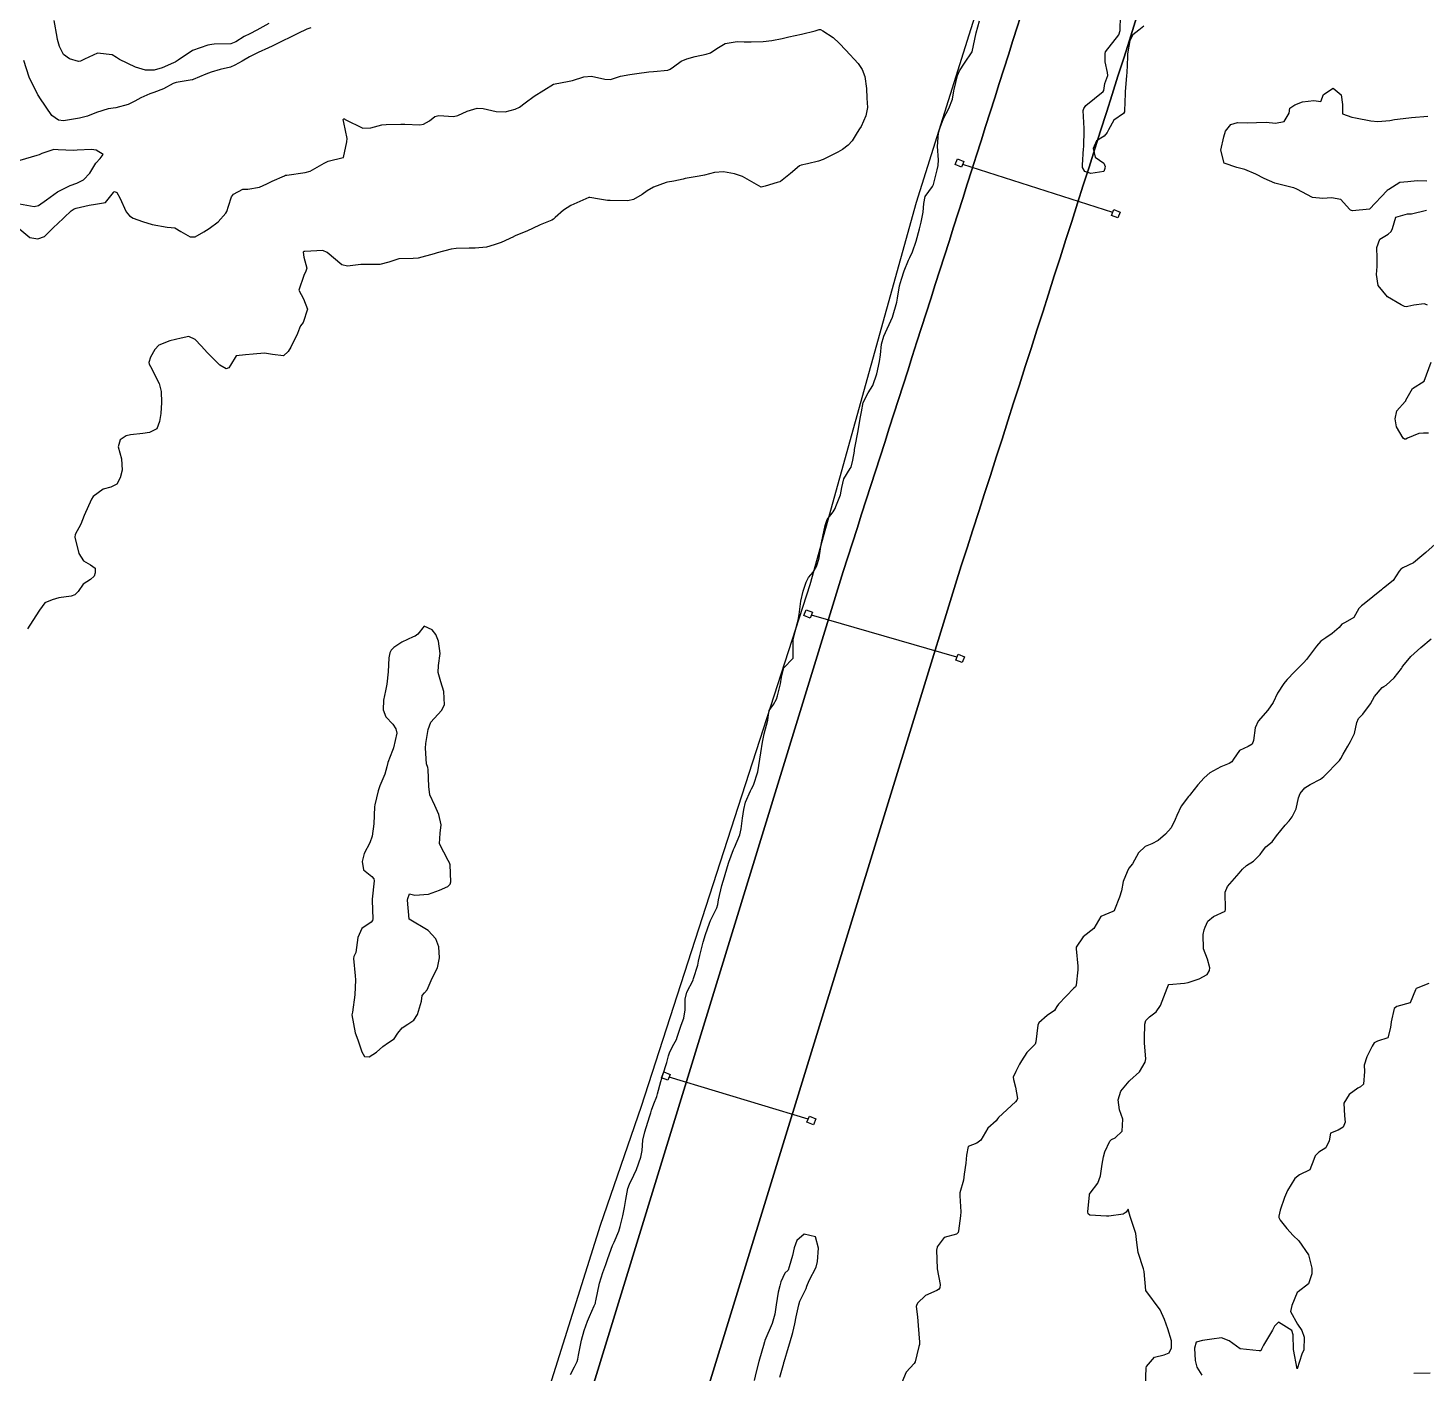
# Model space of a CAD drawing. Header units: metres. Extents: x 318500 to 325275, y 7408834 to 7428799.
# Drawn here: x 321824.4 to 321971.5, y 7416785.5 to 7416927 of the extents above; entities that cross this region are included whole.
import ezdxf

# ---------------------------------------------------------------- set-up
doc = ezdxf.new("R2010")
doc.units = ezdxf.units.M
doc.header["$MEASUREMENT"] = 0
for name, color, linetype in [('Curvas de Nivel 1m', 11, 'Continuous'), ('Divisas', 45, 'Continuous'), ('Linha Férrea', 20, 'Continuous'), ('Pórticos', 45, 'Continuous')]:
    doc.layers.add(name, color=color, linetype=linetype)

msp = doc.modelspace()

# ---------------------------------------------------------------- linework, layer by layer
at = {"layer": 'Curvas de Nivel 1m', "flags": 128}
for points, elevation in [([(321849.76, 7416927.43), (321848.48, 7416926.72), (321847.74, 7416926.34), (321847.16, 7416926.05), (321846.26, 7416925.48), (321845.73, 7416925.3), (321844, 7416925.24), (321843.73, 7416925.21), (321843.34, 7416925.13), (321841.72, 7416924.6), (321840.2, 7416923.56), (321839.9, 7416923.37), (321839.71, 7416923.29), (321838.51, 7416922.77), (321837.69, 7416922.5), (321836.78, 7416922.51), (321835.7, 7416922.82), (321834.05, 7416923.64), (321833.84, 7416923.78), (321833.71, 7416923.86), (321833.25, 7416924.12), (321831.72, 7416924.3), (321830.34, 7416923.69), (321829.94, 7416923.46), (321829.71, 7416923.42), (321828.77, 7416923.71), (321828.16, 7416924.16), (321827.72, 7416924.99), (321827.52, 7416925.73), (321827.46, 7416926), (321827.16, 7416927.74)], 724), ([(321881.49, 7416785.36), (321881.89, 7416786.15), (321882.17, 7416786.71), (321882.24, 7416786.97), (321882.31, 7416787.38), (321882.65, 7416788.97), (321882.92, 7416789.98), (321883.27, 7416790.96), (321883.47, 7416791.44), (321883.97, 7416792.58), (321884.09, 7416792.84), (321884.11, 7416792.95), (321884.13, 7416793.1), (321884.54, 7416794.94), (321884.89, 7416796.07), (321885.19, 7416796.93), (321885.41, 7416797.56), (321885.91, 7416798.92), (321886.06, 7416799.28), (321886.56, 7416800.43), (321886.71, 7416800.91), (321886.99, 7416802.02), (321887.16, 7416802.91), (321887.29, 7416803.74), (321887.52, 7416804.91), (321887.68, 7416805.37), (321888.15, 7416806.32), (321888.43, 7416806.9), (321888.88, 7416808.19), (321889, 7416808.89), (321889.1, 7416809.99), (321889.29, 7416810.88), (321889.79, 7416812.43), (321889.91, 7416812.87), (321889.98, 7416813.14), (321890.25, 7416813.82), (321890.56, 7416814.57), (321890.64, 7416814.86), (321890.98, 7416816.17), (321891.18, 7416816.86), (321891.61, 7416818.15), (321891.8, 7416818.85), (321891.91, 7416819.27), (321892.34, 7416820.09), (321892.61, 7416820.57), (321892.71, 7416820.84), (321893.13, 7416822.07), (321893.4, 7416822.83), (321893.53, 7416823.69), (321893.54, 7416824.83), (321893.7, 7416825.54), (321894.37, 7416826.82), (321894.39, 7416826.86), (321894.43, 7416826.99), (321894.87, 7416828.4), (321894.95, 7416828.81), (321895.07, 7416829.42), (321895.44, 7416830.81), (321895.69, 7416831.61), (321896.09, 7416832.8), (321896.2, 7416833.11), (321896.52, 7416833.74), (321896.88, 7416834.44), (321896.96, 7416834.78), (321897.04, 7416835.27), (321897.39, 7416836.78), (321897.66, 7416837.69), (321897.98, 7416838.77), (321898.12, 7416839.24), (321898.62, 7416840.55), (321898.68, 7416840.7), (321898.71, 7416840.76), (321899.3, 7416842.09), (321899.44, 7416842.75), (321899.57, 7416843.84), (321899.7, 7416844.75), (321899.9, 7416845.53), (321900.41, 7416846.74), (321900.51, 7416846.93), (321900.71, 7416847.33), (321901.18, 7416848.73), (321901.4, 7416850.07), (321901.48, 7416850.73), (321901.66, 7416851.84), (321901.86, 7416852.72), (321902.23, 7416854.15), (321902.3, 7416854.72), (321902.37, 7416855.16), (321902.82, 7416855.8), (321903.16, 7416856.38), (321903.25, 7416856.71), (321903.56, 7416857.99), (321903.67, 7416858.7), (321903.9, 7416859.67), (321904.88, 7416860.64), (321904.9, 7416860.69), (321904.91, 7416862.69), (321905.33, 7416864.29), (321905.41, 7416864.68), (321905.52, 7416865.26), (321905.7, 7416866.68), (321905.94, 7416867.71), (321906.27, 7416868.67), (321906.5, 7416869.17), (321907.01, 7416869.73), (321907.36, 7416870.31), (321907.47, 7416870.65), (321907.62, 7416871.24), (321907.86, 7416872.65), (321908.06, 7416873.64), (321908.27, 7416874.64), (321908.46, 7416875.25), (321909.09, 7416876.06), (321909.31, 7416876.41), (321909.4, 7416876.63), (321909.86, 7416877.87), (321910.01, 7416878.62), (321910.23, 7416879.53), (321910.91, 7416880.61), (321911, 7416880.77), (321911.16, 7416881.49), (321911.34, 7416882.45), (321911.35, 7416882.61), (321911.38, 7416882.8), (321911.72, 7416884.6), (321911.95, 7416885.87), (321912.07, 7416886.6), (321912.26, 7416887.58), (321912.79, 7416888.59), (321913.27, 7416889.36), (321913.71, 7416890.57), (321913.99, 7416891.88), (321914.08, 7416892.57), (321914.18, 7416893.71), (321914.42, 7416894.56), (321915.36, 7416896.55), (321915.8, 7416898.12), (321915.88, 7416898.55), (321916.1, 7416899.85), (321916.28, 7416900.54), (321916.56, 7416901.4), (321917.02, 7416902.53), (321917.16, 7416902.82), (321917.45, 7416903.42), (321917.84, 7416904.52), (321918.19, 7416905.82), (321918.36, 7416906.52), (321918.56, 7416907.57), (321918.64, 7416908.51), (321918.8, 7416909.24), (321919.55, 7416910.27), (321919.64, 7416910.41), (321919.67, 7416910.5), (321920.04, 7416912.03), (321920.14, 7416912.49), (321920.18, 7416913.09), (321920.09, 7416914.49), (321920.19, 7416915.92), (321920.35, 7416916.49), (321920.7, 7416917.43), (321921.28, 7416918.48), (321921.67, 7416919.45), (321921.81, 7416920.33), (321921.84, 7416920.47), (321922.19, 7416921.97), (321922.41, 7416922.46), (321922.91, 7416923.27), (321923.74, 7416924.45), (321924.15, 7416926.44), (321924.51, 7416927.71)], 723), ([(321941.77, 7416927.13), (321941.26, 7416926.73), (321940.62, 7416926.22), (321940.32, 7416925.65), (321940.07, 7416924.23), (321940.05, 7416923.91), (321939.98, 7416922.23), (321939.96, 7416921.97), (321939.83, 7416920.23), (321939.83, 7416920.08), (321939.76, 7416918.23), (321939.75, 7416918.14), (321939.66, 7416917.96), (321938.64, 7416917.25), (321938.08, 7416916.25), (321937.93, 7416915.95), (321937.62, 7416915.59), (321936.79, 7416915.09), (321936.46, 7416914.28), (321936.67, 7416913.36), (321937.58, 7416912.74), (321937.71, 7416912.39), (321937.69, 7416912.26), (321937.67, 7416912.16), (321937.57, 7416911.87), (321936.21, 7416911.64), (321935.57, 7416911.87), (321935.34, 7416912.29), (321935.35, 7416912.53), (321935.45, 7416914.29), (321935.46, 7416914.43), (321935.52, 7416916.29), (321935.52, 7416916.4), (321935.42, 7416918.29), (321935.46, 7416918.5), (321935.67, 7416918.81), (321937.51, 7416920.26), (321937.57, 7416920.37), (321937.69, 7416921.11), (321938, 7416921.96), (321937.96, 7416922.26), (321937.73, 7416923.4), (321937.71, 7416924.26), (321937.74, 7416924.43), (321939.16, 7416926.24), (321939.31, 7416926.69), (321939.33, 7416928.24)], 724), ([(321823.54, 7416905.78), (321824.6, 7416904.91), (321825.46, 7416904.78), (321826.16, 7416905.04), (321826.84, 7416905.74), (321827.17, 7416906.04), (321827.48, 7416906.31), (321828.94, 7416907.71), (321829.27, 7416907.93), (321829.49, 7416908.01), (321830.85, 7416908.33), (321831.5, 7416908.41), (321832.57, 7416908.6), (321833.39, 7416909.65), (321833.45, 7416909.72), (321833.52, 7416909.75), (321833.77, 7416909.65), (321834.08, 7416909.08), (321834.72, 7416907.63), (321835.07, 7416907.21), (321835.48, 7416906.97), (321836.46, 7416906.59), (321837.48, 7416906.3), (321839.06, 7416905.99), (321839.47, 7416905.98), (321839.86, 7416905.95), (321840.5, 7416905.55), (321841.46, 7416904.99), (321842.01, 7416904.99), (321842.9, 7416905.52), (321843.47, 7416905.85), (321844.43, 7416906.55), (321845.23, 7416907.49), (321845.31, 7416907.67), (321845.5, 7416908.21), (321845.81, 7416909.19), (321846.01, 7416909.48), (321847.01, 7416909.99), (321847.53, 7416910.02), (321848.76, 7416910.22), (321849.54, 7416910.58), (321850.11, 7416910.86), (321851.38, 7416911.41), (321851.5, 7416911.47), (321851.55, 7416911.48), (321851.62, 7416911.48), (321853.55, 7416911.74), (321854.1, 7416911.91), (321855.56, 7416912.75), (321855.97, 7416912.94), (321857.57, 7416913.32), (321857.59, 7416913.33), (321857.94, 7416914.98), (321858, 7416915.32), (321857.63, 7416917.03), (321857.56, 7416917.33), (321857.59, 7416917.37), (321857.63, 7416917.39), (321857.69, 7416917.39), (321857.78, 7416917.33), (321859.62, 7416916.41), (321860.46, 7416916.45), (321861.62, 7416916.78), (321862.07, 7416916.82), (321863.62, 7416916.84), (321864.04, 7416916.83), (321865.62, 7416916.78), (321866, 7416916.84), (321866.66, 7416917.2), (321867.2, 7416917.63), (321867.64, 7416917.75), (321869.16, 7416917.65), (321869.64, 7416917.74), (321870.61, 7416918.19), (321871.65, 7416918.51), (321872.3, 7416918.48), (321873.65, 7416918.18), (321874.62, 7416918.13), (321875.65, 7416918.41), (321876.12, 7416918.61), (321876.72, 7416919.07), (321877.67, 7416919.78), (321879.68, 7416921.03), (321881.33, 7416921.37), (321881.69, 7416921.44), (321882.88, 7416921.8), (321883.69, 7416921.88), (321885.08, 7416921.57), (321885.69, 7416921.55), (321886.75, 7416921.88), (321887.7, 7416922.07), (321888.44, 7416922.17), (321889.7, 7416922.34), (321890.21, 7416922.38), (321891.7, 7416922.5), (321891.97, 7416922.61), (321892.3, 7416922.86), (321893.1, 7416923.47), (321893.72, 7416923.71), (321894.59, 7416923.97), (321895.73, 7416924.2), (321896.2, 7416924.35), (321896.86, 7416924.8), (321897.75, 7416925.32), (321899, 7416925.52), (321899.75, 7416925.51), (321900.49, 7416925.5), (321901.75, 7416925.52), (321902.64, 7416925.62), (321903.75, 7416925.85), (321904.45, 7416926.01), (321905.76, 7416926.31), (321907.21, 7416926.67), (321907.63, 7416926.79), (321907.76, 7416926.78), (321908.03, 7416926.66), (321909.09, 7416925.97), (321909.75, 7416925.37), (321910.44, 7416924.62), (321911.72, 7416923.21), (321912.15, 7416922.6), (321912.45, 7416921.85), (321912.6, 7416920.6), (321912.64, 7416919.56), (321912.73, 7416918.59), (321912.54, 7416917.7), (321912.04, 7416916.6), (321911.88, 7416916.36), (321911.62, 7416915.96), (321911.12, 7416915.1), (321910.7, 7416914.62), (321910.07, 7416914.16), (321909.59, 7416913.89), (321908.06, 7416913.13), (321907.58, 7416912.94), (321906.4, 7416912.68), (321905.73, 7416912.54), (321905.58, 7416912.47), (321904.61, 7416911.66), (321903.55, 7416910.81), (321903.49, 7416910.77), (321903.23, 7416910.71), (321901.97, 7416910.31), (321901.54, 7416910.23), (321900.54, 7416910.76), (321899.56, 7416911.35), (321898.71, 7416911.63), (321897.57, 7416911.84), (321896.62, 7416911.75), (321895.56, 7416911.47), (321895.01, 7416911.38), (321893.55, 7416911.12), (321893.34, 7416911.07), (321892.33, 7416910.86), (321891.69, 7416910.73), (321891.55, 7416910.69), (321890.2, 7416910.23), (321889.53, 7416909.82), (321889.01, 7416909.43), (321888.1, 7416908.92), (321887.52, 7416908.78), (321885.66, 7416908.81), (321885.52, 7416908.81), (321885.38, 7416908.81), (321884.53, 7416908.96), (321883.52, 7416909.13), (321883.4, 7416909.11), (321883.1, 7416908.99), (321881.51, 7416908.29), (321880.73, 7416907.8), (321879.87, 7416907.03), (321879.68, 7416906.84), (321879.5, 7416906.74), (321878.28, 7416906.26), (321877.48, 7416905.88), (321876.94, 7416905.61), (321875.65, 7416905.09), (321875.53, 7416905.03), (321875.47, 7416905), (321874.17, 7416904.39), (321873.46, 7416904.15), (321872.65, 7416903.92), (321871.45, 7416903.8), (321870.81, 7416903.79), (321869.45, 7416903.75), (321868.93, 7416903.7), (321867.44, 7416903.3), (321867.36, 7416903.27), (321867.13, 7416903.19), (321865.44, 7416902.74), (321864.93, 7416902.72), (321863.43, 7416902.68), (321862.35, 7416902.34), (321861.43, 7416902.07), (321860.21, 7416902.07), (321859.42, 7416902.09), (321858.01, 7416901.91), (321857.42, 7416902.06), (321855.88, 7416903.35), (321855.44, 7416903.57), (321853.52, 7416903.46), (321853.44, 7416903.44), (321853.37, 7416903.38), (321853.43, 7416902.86), (321853.74, 7416901.7), (321853.65, 7416901.38), (321853.41, 7416900.93), (321852.89, 7416899.39), (321853.38, 7416898.47), (321853.8, 7416897.37), (321853.34, 7416895.99), (321853.08, 7416895.63), (321852.96, 7416895.39), (321852.76, 7416894.82), (321852.05, 7416893.4), (321851.79, 7416892.92), (321851.3, 7416892.49), (321850.12, 7416892.6), (321849.3, 7416892.76), (321848.11, 7416892.64), (321847.3, 7416892.57), (321846.29, 7416892.48), (321845.71, 7416891.48), (321845.54, 7416891.21), (321845.27, 7416891.11), (321844.6, 7416891.49), (321843.3, 7416892.79), (321842.62, 7416893.52), (321841.98, 7416894.2), (321841.32, 7416894.51), (321840.53, 7416894.34), (321839.32, 7416894.07), (321838.17, 7416893.58), (321837.74, 7416893.15), (321837.29, 7416892.33), (321837.11, 7416891.76), (321837.15, 7416891.59), (321837.28, 7416891.36), (321838.2, 7416889.58), (321838.41, 7416888.74), (321838.45, 7416887.57), (321838.38, 7416886.4), (321838.25, 7416885.57), (321837.97, 7416884.8), (321837.18, 7416884.4), (321836.48, 7416884.3), (321835.18, 7416884.17), (321834.75, 7416884.05), (321834.1, 7416883.63), (321833.91, 7416882.89), (321834.24, 7416881.63), (321834.32, 7416880.44), (321834.12, 7416879.63), (321833.77, 7416878.97), (321833.11, 7416878.66), (321832.31, 7416878.45), (321831.28, 7416877.67), (321831.09, 7416877.39), (321830.31, 7416875.68), (321829.95, 7416874.79), (321829.36, 7416873.7), (321829.32, 7416873.41), (321829.77, 7416871.69), (321830.24, 7416870.92), (321831, 7416870.51), (321831.47, 7416870.14), (321831.47, 7416869.66), (321831.36, 7416869.29), (321830.98, 7416868.94), (321830.2, 7416868.45), (321829.67, 7416867.69), (321829.32, 7416867.33), (321828.95, 7416867.21), (321827.65, 7416867.01), (321826.95, 7416866.82), (321826.17, 7416866.5), (321825.63, 7416865.74), (321824.92, 7416864.63), (321824.34, 7416863.76)], 723), ([(321854.15, 7416926.98), (321853.75, 7416926.84), (321852.78, 7416926.36), (321851.74, 7416925.85), (321851.43, 7416925.71), (321850.85, 7416925.42), (321850.11, 7416925.04), (321849.72, 7416924.86), (321848.63, 7416924.36), (321847.71, 7416923.91), (321846.93, 7416923.47), (321846.16, 7416923.03), (321845.7, 7416922.85), (321844.62, 7416922.58), (321843.69, 7416922.31), (321843.1, 7416922.1), (321841.8, 7416921.54), (321841.71, 7416921.51), (321841.68, 7416921.5), (321840.01, 7416921.23), (321839.67, 7416921.11), (321838.67, 7416920.57), (321837.66, 7416920.18), (321837.21, 7416920.04), (321836.27, 7416919.61), (321835.65, 7416919.27), (321834.93, 7416918.91), (321833.64, 7416918.55), (321832.84, 7416918.45), (321831.63, 7416918.08), (321830.66, 7416917.68), (321829.84, 7416917.48), (321829.63, 7416917.44), (321828.14, 7416917.2), (321827.62, 7416917.27), (321826.93, 7416917.74), (321825.65, 7416919.6), (321825.6, 7416919.7), (321825.57, 7416919.75), (321825.46, 7416919.94), (321824.52, 7416921.77), (321823.96, 7416923.53)], 723), ([(321971.57, 7416910.83), (321970.52, 7416910.88), (321969.56, 7416910.78), (321968.72, 7416910.69), (321967.55, 7416909.98), (321967.48, 7416909.93), (321967.39, 7416909.86), (321965.53, 7416907.89), (321963.72, 7416907.72), (321963.53, 7416907.78), (321963.43, 7416907.91), (321962.51, 7416908.9), (321961.54, 7416909.1), (321960.6, 7416909.01), (321959.54, 7416909.14), (321957.89, 7416909.99), (321957.55, 7416910.13), (321957.38, 7416910.17), (321955.56, 7416910.65), (321954.46, 7416911.14), (321953.57, 7416911.57), (321952.4, 7416912.06), (321951.58, 7416912.28), (321950.25, 7416912.75), (321949.89, 7416914.1), (321950.19, 7416915.52), (321950.37, 7416916.09), (321950.92, 7416916.8), (321951.64, 7416917), (321952.71, 7416916.99), (321953.64, 7416917.03), (321954.64, 7416917.04), (321955.64, 7416916.96), (321956.53, 7416917.13), (321957.09, 7416918.01), (321957.15, 7416918.52), (321957.67, 7416918.88), (321958.48, 7416919.19), (321959.68, 7416919.34), (321960.41, 7416919.22), (321960.69, 7416919.96), (321961.7, 7416920.61), (321962.54, 7416919.93), (321962.68, 7416918.92), (321962.67, 7416917.93), (321963.66, 7416917.59), (321964.05, 7416917.52), (321965.65, 7416917.2), (321966.41, 7416917.12), (321967.65, 7416917.24), (321968.17, 7416917.34), (321969.66, 7416917.52), (321969.95, 7416917.54), (321971.66, 7416917.68)], 724), ([(321823.5, 7416908.45), (321825.07, 7416908.19), (321825.5, 7416908.28), (321826.37, 7416908.88), (321827.52, 7416909.73), (321828.86, 7416910.38), (321829.53, 7416910.63), (321830.24, 7416910.99), (321830.93, 7416911.68), (321831.56, 7416912.72), (321832, 7416913.23), (321832.3, 7416913.66), (321831.58, 7416914.11), (321831.1, 7416914.16), (321829.58, 7416914.1), (321829.2, 7416914.08), (321827.58, 7416914.15), (321827.13, 7416914.18), (321825.87, 7416913.75), (321825.66, 7416913.66), (321825.57, 7416913.61), (321825.35, 7416913.54), (321823.56, 7416913.01)], 722), ([(321971.61, 7416897.81), (321971.39, 7416897.91), (321971.27, 7416897.93), (321970.17, 7416897.82), (321969.56, 7416897.66), (321969.39, 7416897.62), (321969.21, 7416897.66), (321968.86, 7416897.84), (321967.4, 7416898.69), (321966.42, 7416899.87), (321966.27, 7416901.04), (321966.34, 7416901.88), (321966.33, 7416902.75), (321966.3, 7416903.88), (321966.6, 7416904.76), (321967.49, 7416905.28), (321967.79, 7416905.56), (321967.94, 7416905.85), (321968.31, 7416907.05), (321969.52, 7416907.4), (321969.95, 7416907.4), (321971.53, 7416907.81)], 724), ([(321971.74, 7416884.33), (321971.22, 7416884.34), (321970.72, 7416884.31), (321969.52, 7416883.83), (321969.33, 7416883.71), (321969.21, 7416883.71), (321969.07, 7416883.83), (321968.38, 7416885), (321968.21, 7416885.85), (321968.4, 7416886.69), (321969.26, 7416887.66), (321969.34, 7416887.75), (321969.36, 7416887.83), (321970.05, 7416889.05), (321971.29, 7416889.81), (321972.02, 7416891.8)], 724), ([(321973.06, 7416873.24), (321971.44, 7416871.8), (321971.23, 7416871.62), (321971.04, 7416871.46), (321970.14, 7416870.72), (321969.03, 7416870.17), (321968.81, 7416870.05), (321968.65, 7416869.84), (321968.01, 7416868.84), (321966.99, 7416868.04), (321966.88, 7416867.97), (321966.77, 7416867.86), (321964.97, 7416866.38), (321964.68, 7416866.18), (321964.4, 7416865.9), (321963.89, 7416864.97), (321962.95, 7416864.42), (321962.62, 7416864.24), (321962.33, 7416863.92), (321961.6, 7416863.26), (321960.92, 7416862.81), (321960.4, 7416862.46), (321959.94, 7416861.95), (321958.9, 7416860.54), (321958.63, 7416860.24), (321958.38, 7416859.98), (321957.63, 7416859.23), (321956.87, 7416858.45), (321956.66, 7416858.2), (321956.51, 7416858), (321955.86, 7416856.99), (321955.39, 7416856.01), (321954.82, 7416855.21), (321953.8, 7416854.04), (321953.49, 7416853.35), (321953.33, 7416852.04), (321953.17, 7416851.64), (321952.77, 7416851.39), (321951.84, 7416850.98), (321951.23, 7416850.07), (321951.04, 7416849.78), (321950.75, 7416849.61), (321949.9, 7416849.24), (321948.74, 7416848.62), (321948.12, 7416848.11), (321947.47, 7416847.36), (321946.7, 7416846.39), (321946.58, 7416846.25), (321946.48, 7416846.13), (321945.71, 7416845.12), (321945.25, 7416844.14), (321945.09, 7416843.72), (321944.66, 7416842.85), (321944.08, 7416842.16), (321943.29, 7416841.52), (321942.63, 7416841.15), (321941.94, 7416840.88), (321941.22, 7416840.2), (321941.01, 7416839.81), (321940.6, 7416839.06), (321940.22, 7416838.59), (321940.04, 7416838.22), (321939.62, 7416837.18), (321939.43, 7416836.22), (321939.22, 7416835.56), (321938.71, 7416834.23), (321938.66, 7416834.11), (321938.54, 7416834.05), (321937.25, 7416833.53), (321936.51, 7416832.26), (321935.39, 7416831.39), (321934.67, 7416830.28), (321934.65, 7416830.11), (321934.84, 7416828.28), (321934.83, 7416827.9), (321934.66, 7416826.28), (321934.58, 7416826.12), (321934.43, 7416825.98), (321932.8, 7416824.3), (321932.65, 7416824.06), (321932.4, 7416823.64), (321931.62, 7416823.1), (321930.74, 7416822.33), (321930.64, 7416822.07), (321930.41, 7416820.34), (321930.35, 7416820.1), (321929.48, 7416819.2), (321928.92, 7416818.35), (321928.71, 7416817.97), (321928.31, 7416817.22), (321928.03, 7416816.63), (321928.06, 7416816.36), (321928.29, 7416815.55), (321928.48, 7416814.36), (321928.43, 7416814.19), (321928.27, 7416814.02), (321926.48, 7416812.39), (321926.38, 7416812.25), (321926.24, 7416812.02), (321925.38, 7416811.26), (321924.9, 7416810.41), (321924.63, 7416810), (321924.21, 7416809.67), (321923.29, 7416809.34), (321923.13, 7416808.43), (321923.05, 7416807.56), (321922.9, 7416806.43), (321922.8, 7416805.79), (321922.44, 7416804.44), (321922.42, 7416804.15), (321922.53, 7416802.44), (321922.51, 7416802.03), (321922.3, 7416800.44), (321922.25, 7416800.27), (321922.08, 7416800.09), (321920.78, 7416799.76), (321920.06, 7416798.79), (321920, 7416798.53), (321919.99, 7416798.47), (321920.03, 7416796.47), (321920.35, 7416794.8), (321920.31, 7416794.47), (321920.19, 7416794.29), (321920.01, 7416794.19), (321918.81, 7416793.67), (321917.99, 7416792.84), (321917.87, 7416792.61), (321917.85, 7416792.5), (321917.96, 7416791.41), (321918.06, 7416790.5), (321918.19, 7416788.75), (321918.17, 7416788.5), (321918.12, 7416788.3), (321917.91, 7416787.4), (321917.73, 7416786.67), (321917.61, 7416786.5), (321916.8, 7416785.59), (321916.33, 7416784.52)], 723), ([(321941.95, 7416784.18), (321942.04, 7416786.04), (321942.07, 7416786.18), (321942.92, 7416787.16), (321943.92, 7416787.43), (321944.44, 7416787.62), (321944.69, 7416788.14), (321944.7, 7416788.9), (321944.3, 7416790.14), (321943.97, 7416791.15), (321943.52, 7416792.16), (321942.01, 7416794.18), (321941.82, 7416796.18), (321941.74, 7416796.47), (321941.18, 7416798.19), (321941.04, 7416799.22), (321940.94, 7416800.19), (321940.34, 7416801.97), (321940.27, 7416802.2), (321940.12, 7416802.72), (321939.91, 7416802.41), (321939.61, 7416802.21), (321938.11, 7416802), (321937.86, 7416801.99), (321936.11, 7416802.12), (321935.92, 7416802.26), (321935.91, 7416802.46), (321936.07, 7416804.26), (321936.08, 7416804.32), (321936.14, 7416804.43), (321936.93, 7416805.48), (321937.22, 7416806.24), (321937.41, 7416807.47), (321937.55, 7416808.24), (321937.67, 7416808.77), (321938.21, 7416809.89), (321938.39, 7416810.05), (321938.77, 7416810.22), (321939.51, 7416810.93), (321939.56, 7416812.21), (321939.24, 7416813.19), (321939.07, 7416814.22), (321939.36, 7416815.13), (321940.23, 7416816.2), (321940.27, 7416816.24), (321940.3, 7416816.26), (321941.33, 7416817.18), (321941.93, 7416818.18), (321941.98, 7416818.54), (321941.86, 7416820.18), (321941.84, 7416820.7), (321941.89, 7416822.18), (321942, 7416822.57), (321942.39, 7416822.96), (321943.08, 7416823.49), (321943.55, 7416824.16), (321944.24, 7416825.96), (321944.3, 7416826.15), (321944.34, 7416826.25), (321944.43, 7416826.37), (321946.05, 7416826.51), (321946.44, 7416826.59), (321947.59, 7416826.97), (321948.45, 7416827.41), (321948.71, 7416827.84), (321948.74, 7416828.1), (321948.47, 7416829.02), (321948.07, 7416830.11), (321948.02, 7416831.62), (321948.13, 7416832.11), (321948.22, 7416832.4), (321948.52, 7416833.04), (321949.1, 7416833.52), (321950.35, 7416834.07), (321950.37, 7416834.25), (321950.34, 7416836.07), (321950.58, 7416836.66), (321951.82, 7416838.06), (321952.17, 7416838.48), (321952.6, 7416838.87), (321953.31, 7416839.34), (321954.01, 7416840.03), (321954.27, 7416840.39), (321954.63, 7416840.84), (321955.3, 7416841.35), (321955.74, 7416842), (321956.66, 7416843.13), (321957.07, 7416843.58), (321957.38, 7416843.98), (321957.82, 7416844.84), (321958.07, 7416845.98), (321958.23, 7416846.45), (321958.72, 7416847.05), (321959.28, 7416847.4), (321960.38, 7416847.95), (321960.73, 7416848.22), (321962.36, 7416849.92), (321962.52, 7416850.14), (321962.76, 7416850.57), (321963.24, 7416851.44), (321963.52, 7416851.9), (321963.94, 7416852.75), (321964.18, 7416853.9), (321964.37, 7416854.34), (321964.82, 7416854.78), (321965.62, 7416855.88), (321966.05, 7416856.66), (321966.86, 7416857.58), (321967.02, 7416857.69), (321967.29, 7416857.85), (321968.11, 7416858.6), (321968.89, 7416859.61), (321968.97, 7416859.75), (321969.02, 7416859.83), (321969.87, 7416860.85), (321970.91, 7416861.81), (321972, 7416862.71)], 723), ([(321971.75, 7416826.48), (321970.43, 7416825.94), (321970.38, 7416825.87), (321970.36, 7416825.81), (321969.79, 7416824.44), (321968.41, 7416824.05), (321968.12, 7416823.83), (321967.81, 7416822.42), (321967.72, 7416821.84), (321967.46, 7416820.74), (321966.36, 7416820.41), (321966, 7416820.22), (321965.79, 7416819.87), (321965.23, 7416818.77), (321964.96, 7416817.88), (321964.99, 7416817.21), (321964.9, 7416815.87), (321964.58, 7416815.59), (321964.29, 7416815.45), (321963.37, 7416814.8), (321962.84, 7416813.9), (321962.9, 7416812.54), (321962.97, 7416811.9), (321962.77, 7416811.37), (321962.24, 7416811.05), (321961.42, 7416810.74), (321961.29, 7416809.92), (321960.94, 7416809.2), (321960.2, 7416808.74), (321959.8, 7416808.34), (321959.66, 7416807.95), (321959.26, 7416806.87), (321958.17, 7416806.36), (321957.68, 7416805.97), (321956.89, 7416804.71), (321956.57, 7416803.98), (321956.12, 7416802.63), (321955.97, 7416801.99), (321955.98, 7416801.86), (321956.11, 7416801.58), (321956.81, 7416800.69), (321957.5, 7416799.97), (321958.08, 7416799.41), (321959.09, 7416797.95), (321959.45, 7416796.54), (321959.45, 7416795.95), (321959.09, 7416794.88), (321958.01, 7416794.03), (321957.91, 7416793.96), (321957.34, 7416792.62), (321957.22, 7416791.97), (321957.96, 7416790.63), (321958.4, 7416789.96), (321958.64, 7416789.26), (321958.6, 7416787.95), (321958.39, 7416787.49), (321957.9, 7416785.96), (321957.52, 7416787.97), (321957.5, 7416789.52), (321957.34, 7416789.97), (321955.96, 7416790.85), (321955.53, 7416790.42), (321955.32, 7416790), (321954.37, 7416788.45), (321954.17, 7416788.02), (321954.1, 7416787.84), (321953.93, 7416787.85), (321951.93, 7416788.04), (321950.77, 7416788.89), (321949.94, 7416789.2), (321948.93, 7416789.07), (321947.94, 7416788.92), (321947.29, 7416788.76), (321947.13, 7416788.11), (321947.19, 7416786.83), (321947.37, 7416786.11), (321947.89, 7416785.27)], 723), ([(321903.49, 7416785.07), (321903.9, 7416786.53), (321903.93, 7416786.65), (321903.94, 7416786.68), (321904.39, 7416788.21), (321904.53, 7416788.67), (321904.87, 7416789.75), (321905.07, 7416790.67), (321905.21, 7416791.42), (321905.5, 7416792.66), (321905.6, 7416793.05), (321906, 7416793.83), (321906.27, 7416794.39), (321906.35, 7416794.65), (321906.58, 7416795.22), (321907.3, 7416796.64), (321907.46, 7416797.22), (321907.55, 7416798.64), (321907.25, 7416799.81), (321906.07, 7416800.12), (321905.29, 7416799.44), (321905.01, 7416798.67), (321904.84, 7416797.88), (321904.47, 7416796.68), (321904.37, 7416796.33), (321904.02, 7416796), (321903.6, 7416795.09), (321903.49, 7416794.69), (321903.32, 7416794.01), (321903.11, 7416792.69), (321902.98, 7416791.68), (321902.68, 7416790.7), (321901.92, 7416788.93), (321901.87, 7416788.76), (321901.85, 7416788.71), (321901.83, 7416788.63), (321901.3, 7416786.72), (321900.99, 7416785.62), (321900.8, 7416784.73)], 723), ([(321970.2, 7416785.49), (321971.9, 7416785.54)], 723)]:
    msp.add_lwpolyline(points, dxfattribs=dict(at, elevation=elevation))
at = {"layer": 'Curvas de Nivel 1m', "elevation": 722, "flags": 128}
msp.add_lwpolyline([(321866.09, 7416864.04), (321865.41, 7416863.21), (321865.14, 7416862.98), (321864.91, 7416862.91), (321863.75, 7416862.38), (321862.89, 7416861.79), (321862.6, 7416861.53), (321862.47, 7416861.25), (321862.36, 7416860.73), (321862.3, 7416859.25), (321862.15, 7416857.94), (321862.01, 7416857.25), (321861.82, 7416856.25), (321861.78, 7416855.26), (321862.05, 7416854.5), (321862.78, 7416853.73), (321863.09, 7416853.24), (321863.2, 7416852.81), (321862.86, 7416851.24), (321862.83, 7416851.16), (321862.75, 7416850.98), (321862.26, 7416849.71), (321862.15, 7416849.25), (321861.94, 7416848.48), (321861.43, 7416847.26), (321861.23, 7416846.73), (321860.89, 7416845.27), (321860.87, 7416845.06), (321860.79, 7416843.27), (321860.63, 7416841.97), (321860.37, 7416841.27), (321859.76, 7416840.13), (321859.56, 7416839.29), (321859.7, 7416838.41), (321860.57, 7416837.71), (321860.79, 7416837.49), (321860.81, 7416837.27), (321860.62, 7416835.34), (321860.62, 7416835.27), (321860.63, 7416835.18), (321860.7, 7416833.27), (321860.66, 7416833.11), (321860.5, 7416832.93), (321859.54, 7416832.24), (321859.12, 7416831.29), (321858.89, 7416829.72), (321858.7, 7416829.3), (321858.65, 7416829.11), (321858.81, 7416827.29), (321858.85, 7416826.87), (321858.8, 7416825.29), (321858.56, 7416823.47), (321858.51, 7416823.3), (321858.49, 7416823.18), (321858.84, 7416821.29), (321859.09, 7416820.54), (321859.53, 7416819.28), (321859.82, 7416818.78), (321860.31, 7416818.74), (321861.08, 7416819.26), (321861.75, 7416819.83), (321862.34, 7416820.26), (321862.92, 7416820.65), (321863.32, 7416821.23), (321863.78, 7416821.8), (321864.36, 7416822.19), (321864.98, 7416822.6), (321865.38, 7416823.2), (321865.8, 7416824.6), (321865.87, 7416825.2), (321866.13, 7416825.47), (321866.41, 7416825.81), (321866.81, 7416826.79), (321867.01, 7416827.18), (321867.49, 7416828.13), (321867.69, 7416829.17), (321867.63, 7416830.33), (321867.3, 7416831.18), (321866.49, 7416832.03), (321864.51, 7416833.22), (321864.34, 7416835.22), (321864.36, 7416835.4), (321864.55, 7416835.91), (321865.09, 7416835.76), (321866.55, 7416835.86), (321867.68, 7416836.3), (321868.56, 7416836.66), (321868.81, 7416836.91), (321868.89, 7416837.16), (321868.82, 7416838.93), (321868.76, 7416839.16), (321868.59, 7416839.41), (321867.69, 7416841.17), (321867.75, 7416842.29), (321867.87, 7416843.17), (321867.61, 7416844.23), (321867.19, 7416845.18), (321866.69, 7416846.31), (321866.57, 7416847.19), (321866.5, 7416848.97), (321866.46, 7416849.19), (321866.34, 7416849.58), (321866.21, 7416851.2), (321866.27, 7416851.69), (321866.51, 7416853.19), (321866.79, 7416853.96), (321867.92, 7416855.17), (321868.22, 7416855.76), (321868.14, 7416857.17), (321867.83, 7416858.19), (321867.55, 7416859.18), (321867.6, 7416859.91), (321867.76, 7416861.18), (321867.6, 7416862.48), (321867.32, 7416863.18), (321866.92, 7416863.66)], close=True, dxfattribs=at)
at = {"layer": 'Divisas'}
msp.add_lwpolyline([(321770.95, 7416427.84), (321798.45, 7416516.73), (321803.52, 7416534.19), (321809.58, 7416554.87), (321813.92, 7416568.26), (321818.65, 7416582.29), (321825.15, 7416615.75), (321855.41, 7416708.22), (321884.63, 7416801.06), (321888.94, 7416813.56), (321906.69, 7416868.42), (321917.88, 7416908.63), (321926.39, 7416935.72)], dxfattribs=at)
at = {"layer": 'Linha Férrea'}
for points in [[(322233.98, 7417737.99, -0.002223), (322154.87, 7417593.01), (322102.88, 7417500.14, 0.00265), (322097.4, 7417490.35, 0.027781), (322044.11, 7417386.34, 0.035735), (322015.66, 7417306.72, 0.016271), (322001.83, 7417250.43, 0.006444), (321990.25, 7417191.8, 0.008188), (321970.29, 7417080.67, -0.005901), (321965.68, 7417056.14, -0.019111), (321940.9, 7416966.47, -0.001899), (321910.16, 7416869.78), (321854.13, 7416687.43), (321842.52, 7416650.59), (321798.98, 7416497.54), (321750.6, 7416346.47)], [(321750.6, 7416346.47), (321798.98, 7416497.54), (321842.52, 7416650.59), (321854.13, 7416687.43), (321910.16, 7416869.78, 0.001899), (321940.9, 7416966.47, 0.019111), (321965.68, 7417056.14, 0.005901), (321970.29, 7417080.67, -0.008188), (321990.25, 7417191.8, -0.006444), (322001.83, 7417250.43, -0.016271), (322015.66, 7417306.72, -0.035735), (322044.11, 7417386.34, -0.027781), (322097.4, 7417490.35, -0.00265), (322102.88, 7417500.14), (322154.87, 7417593.01, 0.002223), (322233.98, 7417737.99)], [(322196.38, 7417647.06, -0.005702), (322169.67, 7417596.02), (322116.03, 7417500.08, 0.006587), (322078.7, 7417432.59, 0.020372), (322045.81, 7417359.94, 0.047465), (322007.54, 7417220.11, 0.00216), (321987.28, 7417109.25, 0.004221), (321983.53, 7417086.14), (321978.3, 7417056.21, -0.004458), (321971.58, 7417028.64, -0.003551), (321960.76, 7416990.62, -0.002117), (321921.96, 7416868.47), (321849.48, 7416633.13), (321819.64, 7416528.2), (321802, 7416472.12, -0.01056), (321778.56, 7416402.79, 0.003825)], [(321778.56, 7416402.79, 0.01056), (321802, 7416472.12), (321819.64, 7416528.2), (321849.48, 7416633.13), (321921.96, 7416868.47, 0.002117), (321960.76, 7416990.62, 0.003551), (321971.58, 7417028.64, 0.004458), (321978.3, 7417056.21), (321983.53, 7417086.14, -0.004221), (321987.28, 7417109.25, -0.00216), (322007.54, 7417220.11, -0.047465), (322045.81, 7417359.94, -0.020372), (322078.7, 7417432.59, -0.006587), (322116.03, 7417500.08), (322169.67, 7417596.02, 0.005702), (322196.38, 7417647.06, 0.006143)]]:
    msp.add_lwpolyline(points, format="xyb", dxfattribs=at)
at = {"layer": 'Pórticos'}
for points in [[(321922.19, 7416913.19), (321922.86, 7416912.92), (321922.61, 7416912.31), (321921.95, 7416912.58)], [(321938.64, 7416907.86), (321939.31, 7416907.59), (321939.06, 7416906.98), (321938.39, 7416907.25)], [(321906.28, 7416865.78), (321906.94, 7416865.51), (321906.69, 7416864.9), (321906.03, 7416865.17)], [(321922.26, 7416861.09), (321922.92, 7416860.82), (321922.67, 7416860.21), (321922.01, 7416860.48)], [(321891.3, 7416817.17), (321891.97, 7416816.9), (321891.72, 7416816.29), (321891.05, 7416816.56)], [(321906.6, 7416812.5), (321907.27, 7416812.23), (321907.02, 7416811.62), (321906.35, 7416811.89)]]:
    msp.add_lwpolyline(points, close=True, dxfattribs=at)
for points in [[(321938.52, 7416907.56), (321922.73, 7416912.61)], [(321922.13, 7416860.78), (321906.82, 7416865.2)], [(321906.48, 7416812.19), (321891.84, 7416816.6)]]:
    msp.add_lwpolyline(points, dxfattribs=at)

doc.saveas('drawing.dxf')
